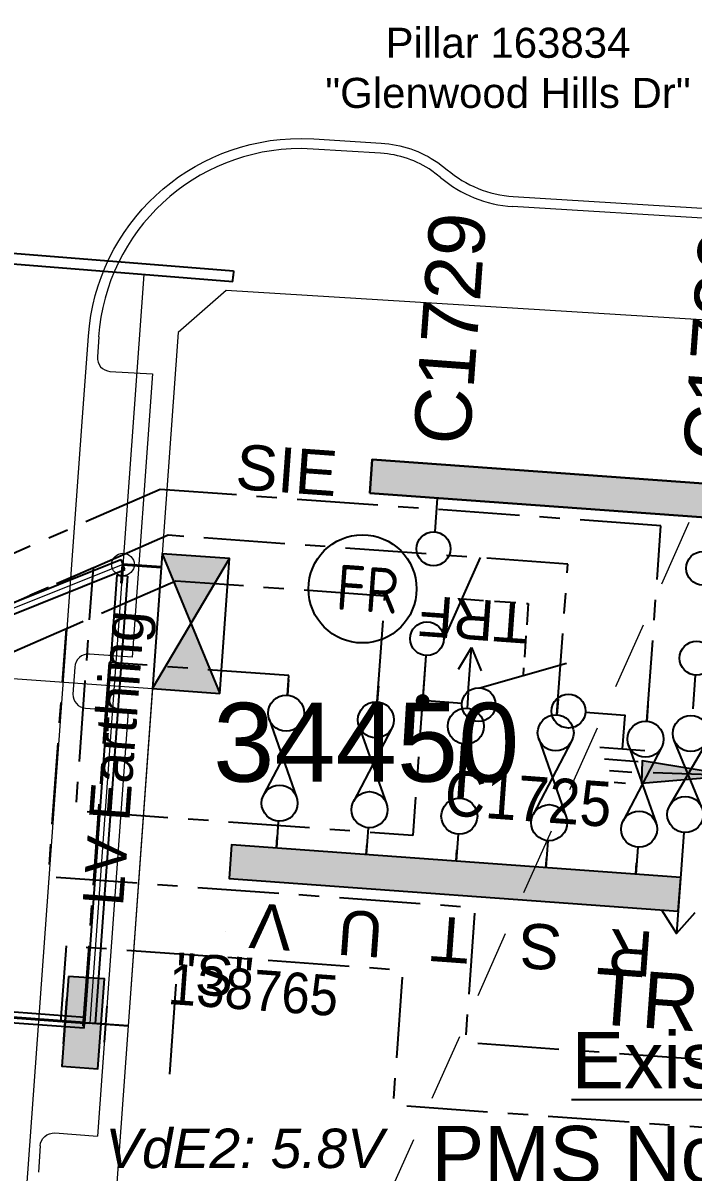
# Model space of a CAD drawing. Header units: metres. Extents: x 294745 to 296284, y 6233060 to 6235519.
# Drawn here: x 295229.7 to 295259.5, y 6234032.5 to 6234083.4 of the extents above; entities that cross this region are included whole.
import ezdxf
from ezdxf.enums import TextEntityAlignment as Align

# ---------------------------------------------------------------- set-up
doc = ezdxf.new("R2010")
doc.units = ezdxf.units.M
for name, pattern in [('Cable Exist UG', [7, 4, -1, 1, -1]), ('CENTERX2', [4, 2.5, -0.5, 0.5, -0.5]), ('Dash', [5, 3, -2]), ('DASHED', [19.05, 12.7, -6.35])]:
    doc.linetypes.add(name, pattern=pattern)
doc.layers.get('0').update_dxf_attribs({"color": 6})
doc.layers.get('Defpoints').update_dxf_attribs({"color": 250})
doc.layers.add('. Const Lines _SP', color=251, linetype='Continuous', lineweight=0, plot=False)
doc.layers.add('. Const Lines Circles _SP', color=251, linetype='Continuous', lineweight=0, plot=False)
for name, color, linetype, lineweight in [('_User_HV_Final', 1, 'Continuous', 25), ('_User_LV_Exist', 5, 'Continuous', 25), ('_User_LV_Final', 5, 'Continuous', 25), ('Cadastre Easements_SP_EXT', 66, 'DASHED', 15), ('Cadastre Land Parcels_SP_EXT', 118, 'Continuous', 15), ('Mains_HV_EXT', 13, 'Continuous', 25)]:
    doc.layers.add(name, color=color, linetype=linetype, lineweight=lineweight)
for name, color, linetype in [('Duct_SP_EXT', 30, 'Continuous'), ('Notes_SP_LV_MISC', 151, 'Continuous'), ('Sub_SP_EXT', 7, 'Continuous'), ('SupportsUG_SP_LV_EXT', 7, 'Continuous'), ('UG_Details_SP_MISC', 7, 'Continuous')]:
    doc.layers.add(name, color=color, linetype=linetype)
doc.layers.add('Kerb_SP_Existing', color=254, linetype='Continuous', lineweight=13, transparency=0.5)
doc.styles.add('ARIAL', font='arial.ttf', dxfattribs={"height": 2})
doc.styles.add('iecISOCP', font='isocp.shx')
doc.styles.get("Standard").update_dxf_attribs({"font": 'arial.ttf'})
doc.styles.add('SWG_LABEL', font='arial.ttf')
doc.styles.add('SWITCH_LABEL', font='arial.ttf', dxfattribs={"height": 2})
doc.linetypes.add('Cable 3', pattern='A,5,-0.01,[">>",Standard,S=1.5,R=0,X=0,Y=-0.735],-2.4', length=7.41)

# ---------------------------------------------------------------- blocks, each defined once
blk = doc.blocks.new('SUB_PADMOUNT_EXT')
h = blk.add_hatch(color=256)
h.dxf.hatch_style = 1
h.paths.add_polyline_path([(-3, 1.5), (-3, -1.5), (0, 0)])
h = blk.add_hatch(color=256)
h.dxf.hatch_style = 1
h.paths.add_polyline_path([(3, 1.5), (0, 0), (3, -1.5)])
for p, q in [((-3, 1.5), (3, -1.5)), ((3, 1.5), (-3, -1.5))]:
    blk.add_line(p, q)
at = {"linetype": 'Continuous'}
blk.add_lwpolyline([(-3, -1.5), (3, -1.5), (3, 1.5), (-3, 1.5)], close=True, dxfattribs=at)
at = {"flags": 8}
blk.add_attdef('ASSET_NUM', text='', height=2.5, dxfattribs=at).set_placement((0, 5), align=Align.MIDDLE_CENTER)
for tag, flags, p in [('STREET_CODE', 9, (1.5, 0)), ('OPERATING_VOLTAGE', 9, (1.5, -0.4)), ('ORIENTATION', 9, (1.5, -0.6)), ('NO_PHASES', 9, (1.5, -0.2)), ('OWNED_BY', 9, (1.5, -0.8)), ('OPERATED_BY', 9, (1.5, -1)), ('SECONDARY_VOLTAGE', 9, (1.5, -1.6)), ('CONSTRUCTED_VOLTAGE', 9, (1.5, -1.4)), ('MAINTAINED_BY', 9, (1.5, -1.2)), ('STATE', 9, (1.5, -1.8)), ('PARENT', 9, (1.5, -2)), ('SUBSTATION_TYPE', 9, (1.5, -2.2)), ('USAGE', 9, (1.5, -2.4)), ('LEGEND', 9, (1.5, -2.6)), ('SUBURB', 9, (1.5, -2.8)), ('STREETNAME', 9, (1.5, -3)), ('Z', 1, (1.5, -3.6)), ('LOCATION', 9, (1.5, -3.2)), ('NOTES', 9, (1.5, -3.4))]:
    blk.add_attdef(tag, text='', height=0.2, dxfattribs=dict(flags=flags)).set_placement(p, align=Align.MIDDLE_LEFT)
blk = doc.blocks.new('*U81')
at = {"layer": 'SupportsUG_SP_LV_EXT', "linetype": 'Continuous'}
h = blk.add_hatch(color=256, dxfattribs=at)
h.dxf.hatch_style = 1
h.paths.add_polyline_path([(-0.8, 0), (-0.8, 2), (0.8, 2), (0.8, 0)])
h = blk.add_hatch(color=256, dxfattribs=at)
h.dxf.hatch_style = 1
h.paths.add_polyline_path([(-0.8, -2), (-0.8, 0), (0.8, 0), (0.8, -2)])
blk.add_lwpolyline([(-0.8, 2), (-0.8, -1), (-0.8, 1), (-0.8, -2), (0.8, -2), (0.8, 2)], close=True)
at = {"layer": 'Defpoints'}
for p, q in [((4, -2), (4, 2)), ((1, 0.8), (1, -0.8)), ((2, 0), (-2, 0)), ((0, 0), (2, 0))]:
    blk.add_line(p, q, dxfattribs=at)
at = {"layer": 'Defpoints', "flags": 128}
for points in [[(6, 4.5), (6, 4.5)], [(6, -4.5), (6, -4.5)]]:
    blk.add_lwpolyline(points, dxfattribs=at)
at = {"width": 0.9}
blk.add_attdef('ASSET_NUM', text='', height=1.8, rotation=360, dxfattribs=at).set_placement((3.66, 1.999), align=Align.MIDDLE_LEFT)
for tag, flags, p in [('OWNED_BY', 9, (-0.54, -0.001)), ('STREETNAME', 9, (-0.515, -0.001)), ('SUBURB', 1, (-0.498, -0.001)), ('PARENT', 9, (-0.483, -0.001)), ('NOTES', 9, (-0.467, -0.001)), ('LOCATION', 9, (-0.45, -0.001)), ('LEGEND', 9, (-0.431, -0.001)), ('SUPPORT_TYPE', 9, (-0.412, -0.001)), ('USAGE', 9, (-0.396, -0.001)), ('STATE', 9, (-0.371, -0.001))]:
    blk.add_attdef(tag, text='', height=0.01, rotation=270, dxfattribs=dict(flags=flags)).set_placement(p, align=Align.CENTER)
blk = doc.blocks.new('*U112')
at = {"layer": '_User_LV_Exist'}
blk.add_line((7.5, 0), (6.8, 0), dxfattribs=at)
at = {"layer": '_User_LV_Exist', "flags": 128}
for points in [[(5.68, -0.733), (2.317, 0.735)], [(5.68, 0.733), (2.317, -0.735)]]:
    blk.add_lwpolyline(points, dxfattribs=at)
at = {"layer": '_User_LV_Exist'}
blk.add_lwpolyline([(1.2, 0), (0, 0)], dxfattribs=at)
for centre in [(2, 0), (6, 0)]:
    blk.add_circle(centre, 0.8, dxfattribs=at)
blk = doc.blocks.new('*U86')
at = {"layer": '_User_LV_Exist'}
for p, q in [((2.775, 0.1), (5.225, 0.1)), ((2.8, 0.05), (5.2, 0.05)), ((2.8, 0), (5.2, 0)), ((7.5, 0), (6.8, 0)), ((7.5, 0), (9.5, 0)), ((8.5, 0.5), (9.5, 0)), ((9.5, 0), (8.5, -0.5)), ((2.775, -0.1), (5.225, -0.1)), ((2.8, -0.05), (5.2, -0.05))]:
    blk.add_line(p, q, dxfattribs=at)
blk.add_lwpolyline([(1.2, 0), (0, 0)], dxfattribs=at)
for centre in [(2, 0), (6, 0)]:
    blk.add_circle(centre, 0.8, dxfattribs=at)
at = {"layer": '_User_LV_Exist', "insert": (10.75, 0), "char_height": 1.8, "attachment_point": 5, "rotation": 90}
blk.add_mtext('TRF', dxfattribs=at)
blk = doc.blocks.new('+ LV Switchgear (Cat 1 & 2) - FFIFF')
at = {"layer": '_User_LV_Exist'}
h = blk.add_hatch(color=256, dxfattribs=at)
h.dxf.hatch_style = 1
h.paths.add_polyline_path([(20, 0), (20, 1.5), (0, 1.5), (0, 0)])
for p, q in [((2, 0), (2, -0.5)), ((6, 0), (6, -0.5)), ((10, 0), (10, -0.5)), ((14, 0), (14, -0.5)), ((18, 0), (18, -0.5))]:
    blk.add_line(p, q, dxfattribs=at)
blk.add_lwpolyline([(0, 0), (20, 0), (20, 1.5), (0, 1.5)], close=True, dxfattribs=at)
at = {"layer": '_User_LV_Exist', "rotation": 270}
for name, p in [('*U112', (2, 0)), ('*U112', (6, 0)), ('*U86', (10, 0)), ('*U112', (14, 0)), ('*U112', (18, 0))]:
    blk.add_blockref(name, p, dxfattribs=at)
at = {"layer": '_User_LV_Exist', "char_height": 2, "attachment_point": 5, "style": 'ARIAL'}
for s, insert in [('R', (2, 3.5)), ('S', (6, 3.5)), ('T', (10, 3.5)), ('U', (14, 3.5)), ('V', (18, 3.5))]:
    blk.add_mtext(s, dxfattribs=dict(at, insert=insert))
blk = doc.blocks.new('SWG_SIE_TRF_NOES_NEW')
at = {"linetype": 'Continuous'}
blk.add_line((6.25, 0.75), (2.491, 2.118), dxfattribs=at)
at = {"linetype": 'CENTERX2'}
for p, q in [((0, 0), (1.5, 0)), ((7, 0), (8.5, 0))]:
    blk.add_line(p, q, dxfattribs=at)
blk.add_line((14, 0), (18.5, 0))
at = {"linetype": 'DASHED', "ltscale": 0.05}
blk.add_lwpolyline([(4.371, 1.434), (4.371, 5.371), (11.75, 5.371)], dxfattribs=at)
blk.add_lwpolyline([(17.5, -0.75), (18.5, 0), (17.5, 0.75)])
for centre in [(2.25, 0), (6.25, 0)]:
    blk.add_circle(centre, 0.75)
at = {"flags": 1}
blk.add_attdef('Z', (0, 0), '', height=0.2, dxfattribs=at)
at = {"style": 'SWITCH_LABEL', "flags": 9}
blk.add_attdef('STREET_CODE', text='', height=0.2, dxfattribs=at).set_placement((0, -0.2), align=Align.MIDDLE_LEFT)
at = {"flags": 9}
for tag, p in [('ORIENTATION', (0, -0.4)), ('PARENT', (0, -0.6)), ('SUBURB', (0, -1)), ('USAGE', (0, -0.8)), ('STREETNAME', (0, -1.2)), ('LOCATION', (0, -1.4)), ('NOTES', (0, -1.6))]:
    blk.add_attdef(tag, text='', height=0.2, dxfattribs=at).set_placement(p, align=Align.MIDDLE_LEFT)
blk = doc.blocks.new('SWG_FUSE_NEW')
for points in [[(1.151, 0.718), (4.044, -0.706)], [(1.16, -0.715), (4.044, 0.727)]]:
    blk.add_lwpolyline(points)
for centre in [(0.8, -0.001), (4.4, 0.01)]:
    blk.add_circle(centre, 0.8)
blk = doc.blocks.new('*U161')
at = {"linetype": 'CENTERX2'}
blk.add_blockref('SWG_SIE_TRF_NOES_NEW', (0, 0), dxfattribs=at)
at = {"linetype": 'CENTERX2', "rotation": 180}
blk.add_blockref('SWG_FUSE_NEW', (14, 0), dxfattribs=at)
blk.add_text('TRF', height=2.5, rotation=89.9826).set_placement((21.515, -0.055), align=Align.MIDDLE_CENTER)
blk = doc.blocks.new('FAULT_INDIC_SE')
blk.add_circle((0, 0), 2.4)
at = {"insert": (-1.152, 1.002), "char_height": 2, "width": 2.70423, "attachment_point": 1, "style": 'iecISOCP'}
blk.add_mtext('FR', dxfattribs=at)
blk = doc.blocks.new('SWG_SIE_ES_NEW')
for p, q in [((2.5, 0.75), (6.259, 2.118)), ((8, -1.5), (10, -1.5)), ((8.25, -2), (9.75, -2)), ((8.5, -2.5), (9.5, -2.5)), ((8.75, -3), (9.25, -3))]:
    blk.add_line(p, q)
blk.add_lwpolyline([(1.75, 0), (0, 0)])
at = {"flags": 128}
blk.add_lwpolyline([(7.25, 0), (9, 0), (9, -1.5)], dxfattribs=at)
for centre in [(2.5, 0), (6.5, 0)]:
    blk.add_circle(centre, 0.75)
at = {"flags": 1}
blk.add_attdef('Z', (0.121, -0.013), '', height=0.2, dxfattribs=at)
at = {"style": 'SWITCH_LABEL', "flags": 9}
blk.add_attdef('STREET_CODE', text='', height=0.2, dxfattribs=at).set_placement((0.121, -0.213), align=Align.MIDDLE_LEFT)
at = {"flags": 9}
for tag, p in [('ORIENTATION', (0.121, -0.413)), ('SUBURB', (0.121, -1.013)), ('USAGE', (0.121, -0.813)), ('PARENT', (0.121, -0.613)), ('STREETNAME', (0.121, -1.213)), ('LOCATION', (0.121, -1.413)), ('NOTES', (0.121, -1.613)), ('OPERATED_BY', (0.103, -2.047)), ('OWNED_BY', (0.11, -1.824)), ('MAINTAINED_BY', (0.102, -2.253))]:
    blk.add_attdef(tag, text='', height=0.2, dxfattribs=at).set_placement(p, align=Align.MIDDLE_LEFT)
at = {"style": 'ARIAL', "width": 0.9, "flags": 8}
blk.add_attdef('ASSET_NUM', text='', height=2, dxfattribs=at).set_placement((5.75, -4.5), align=Align.MIDDLE_CENTER)
blk = doc.blocks.new('SWG_SIE_SU_NEW')
at = {"linetype": 'CENTERX2'}
h = blk.add_hatch(color=256, dxfattribs=at)
h.dxf.hatch_style = 1
edge = h.paths.add_edge_path()
edge.add_arc((9, 0), 0.25, 0, 360)
at = {"linetype": 'Continuous'}
blk.add_line((6.25, 0.75), (2.491, 2.118), dxfattribs=at)
at = {"linetype": 'CENTERX2'}
for p, q in [((0, 0), (1.5, 0)), ((7, 0), (10, 0))]:
    blk.add_line(p, q, dxfattribs=at)
at = {"linetype": 'DASHED', "ltscale": 0.075}
blk.add_lwpolyline([(4.371, 1.434), (4.371, 4.371), (7.566, 4.371)], dxfattribs=at)
for centre in [(2.25, 0), (6.25, 0)]:
    blk.add_circle(centre, 0.75)
at = {"linetype": 'CENTERX2'}
blk.add_circle((9, 0), 0.25, dxfattribs=at)
at = {"flags": 8}
blk.add_attdef('ASSET_NUM', text='', height=2, rotation=180, dxfattribs=at).set_placement((-3, 0.012), align=Align.MIDDLE_LEFT)
at = {"flags": 1}
blk.add_attdef('Z', (0, 0), '', height=0.2, dxfattribs=at)
at = {"style": 'SWITCH_LABEL', "flags": 9}
blk.add_attdef('STREET_CODE', text='', height=0.2, dxfattribs=at).set_placement((0, 0), align=Align.MIDDLE_LEFT)
at = {"flags": 9}
for tag, p in [('ORIENTATION', (0, -0.2)), ('USAGE', (0, -0.6)), ('PARENT', (0, -0.4)), ('SUBURB', (0, -0.8)), ('STREETNAME', (0, -1)), ('OWNED_BY', (-0.003, -1.619)), ('LOCATION', (0, -1.2)), ('NOTES', (0, -1.4)), ('OPERATED_BY', (-0.009, -1.841)), ('MAINTAINED_BY', (-0.011, -2.048))]:
    blk.add_attdef(tag, text='', height=0.2, dxfattribs=at).set_placement(p, align=Align.MIDDLE_LEFT)
blk = doc.blocks.new('*U152')
h = blk.add_hatch(color=256)
h.dxf.hatch_style = 1
h.paths.add_polyline_path([(4, 0.06), (-0.007, 0.5), (0.007, -0.5)])
blk.add_line((0.5, 0.008), (4, 0.06))
at = {"flags": 128}
blk.add_lwpolyline([(4, 0.06), (-0.007, 0.5), (0.007, -0.5)], close=True, dxfattribs=at)
blk.add_circle((0, 0), 0.0001)

msp = doc.modelspace()

# ---------------------------------------------------------------- hatches: boundary and pattern name
at = {"layer": '_User_HV_Final'}
h = msp.add_hatch(color=256, dxfattribs=at)
h.dxf.hatch_style = 1
h.paths.add_polyline_path([(295286.9986, 6234059.5434), (295287.1067, 6234061.0395), (295245.2159, 6234064.0667), (295245.1078, 6234062.5706)])

# ---------------------------------------------------------------- linework, layer by layer
at = {"layer": '. Const Lines _SP', "linetype": 'Continuous', "lineweight": 0, "flags": 128}
for points in [[(295235.0813, 6234072.2775), (295232.6814, 6234039.0661)], [(295234.1518, 6234059.4137), (295222.6719, 6234054.8279)], [(295235.5852, 6234055.6631), (295234.377, 6234038.9436)], [(295220.9764, 6234054.951), (295235.4581, 6234053.9045)], [(295219.9087, 6234039.9891), (295234.377, 6234038.9436)]]:
    msp.add_lwpolyline(points, dxfattribs=at)
at = {"layer": '. Const Lines Circles _SP', "lineweight": 0}
msp.add_circle((295234.1518, 6234059.4137), 0.5, dxfattribs=at)
at = {"layer": '_User_HV_Final', "linetype": 'Cable Exist UG', "ltscale": 0.9, "flags": 128}
msp.add_lwpolyline([(295247.5955, 6234055.3725), (295247.0189, 6234047.3934), (295232.0579, 6234048.4745), (295232.8375, 6234059.2636), (295226.0889, 6234056.3189), (295227.0323, 6234069.3123), (295220.6632, 6234076.6079), (295220.1124, 6234089.768), (295246.2199, 6234088.1417), (295269.6908, 6234086.6927), (295308.8627, 6234084.2946, 0.0327586), (295312.4551, 6234084.1299, 0.0327586)], format="xyb", dxfattribs=at)
at = {"layer": '_User_HV_Final', "flags": 128}
msp.add_lwpolyline([(295245.1078, 6234062.5706), (295245.2159, 6234064.0667), (295287.1067, 6234061.0395), (295286.9986, 6234059.5434)], close=True, dxfattribs=at)
at = {"layer": '_User_HV_Final'}
msp.add_lwpolyline([(295245.1078, 6234062.5706), (295286.9986, 6234059.5434), (295287.1067, 6234061.0395), (295245.2159, 6234064.0667)], close=True, dxfattribs=at)
at = {"layer": '_User_HV_Final', "linetype": 'Cable Exist UG', "ltscale": 0.9, "flags": 128}
for points in [[(295269.5745, 6234039.7478), (295269.3583, 6234036.7556), (295249.3624, 6234038.2005), (295249.7949, 6234044.1849), (295230.8443, 6234045.5543), (295231.6395, 6234056.5587), (295225.6752, 6234053.9562), (295225.6752, 6234053.9562)], [(295271.3889, 6234051.648), (295270.0916, 6234033.6948), (295246.154, 6234035.4246), (295246.5864, 6234041.409), (295231.6254, 6234042.4901), (295231.3825, 6234039.1285), (295224.88, 6234039.671), (295224.88, 6234039.671), (295222.8482, 6234011.69), (295222.0315, 6233998.4617), (295320.6418, 6233992.3739), (295328.0927, 6233983.9897), (295326.4632, 6233954.9719), (295332.4487, 6233954.5455), (295332.9533, 6233963.5305), (295343.9339, 6233962.9166), (295344.2689, 6233968.9072)]]:
    msp.add_lwpolyline(points, dxfattribs=at)
at = {"layer": '_User_LV_Exist', "linetype": 'Cable Exist UG', "ltscale": 0.9}
for points in [[(295253.422, 6234052.7554), (295253.9042, 6234059.4284), (295236.1547, 6234060.711), (295225.0534, 6234055.8671), (295226.0048, 6234068.9688), (295217.5368, 6234078.6663), (295217.5368, 6234078.6663), (295218.0153, 6234088.8801), (295222.5248, 6234088.6018), (295222.6479, 6234090.598), (295218.1089, 6234090.8779)], [(295257.4109, 6234052.4575), (295258.0379, 6234061.1349), (295235.8069, 6234062.7414), (295227.2879, 6234059.0242), (295228.0606, 6234069.6653), (295219.5722, 6234079.3749), (295219.9182, 6234086.7588), (295242.7755, 6234085.3486)], [(295245.4427, 6234053.3302), (295245.7809, 6234058.0102), (295236.5025, 6234058.6807), (295224.8898, 6234053.6136), (295224.3463, 6234046.1284), (295222.3515, 6234046.2732), (295221.8848, 6234039.8456)], [(295241.4525, 6234053.6107), (295241.5158, 6234054.4868), (295233.5366, 6234055.0634), (295232.3706, 6234038.9271)]]:
    msp.add_lwpolyline(points, dxfattribs=at)
at = {"layer": 'Cadastre Easements_SP_EXT', "linetype": 'Dash'}
msp.add_lwpolyline([(295260.3174, 6233987.8473), (295260.3204, 6233987.8562), (295388.9272, 6234276.4674), (295518.0345, 6234444.0561), (295497.5694, 6234449.8291), (295486.6826, 6234452.901), (295355.1317, 6234275.8483), (295229.2309, 6233994.0083), (295229.227, 6233993.9992), (295038.3437, 6233549.2052), (295053.5562, 6233510.0481), (295054.4071, 6233509.3087), (295260.3174, 6233987.8473)], close=True, dxfattribs=at)
at = {"layer": 'Cadastre Land Parcels_SP_EXT', "linetype": 'Continuous', "flags": 128}
msp.add_lwpolyline([(295323.5307, 6234059.5242), (295322.7909, 6234060.9003, 0.1858221), (295318.1596, 6234064.8812, 0.0705203), (295305.6475, 6234067.4405), (295238.7398, 6234071.5711), (295236.5995, 6234069.6995), (295232.4952, 6234012.902, 0.4172862), (295237.642, 6234007.016), (295319.0607, 6234001.9896, 0.415058), (295324.8901, 6234007.1561, -0.0034277), (295325.7961, 6234020.94), (295327.0636, 6234038.3952, 0.0216242), (295327.2026, 6234043.806, 0.1006473)], format="xyb", close=True, dxfattribs=at)
at = {"layer": 'Duct_SP_EXT'}
for p, q in [((295218.327, 6234074.1027), (295239.0647, 6234072.4396)), ((295218.2886, 6234073.6242), (295239.0263, 6234071.9611)), ((295239.0647, 6234072.4396), (295239.0455, 6234072.2003)), ((295239.0263, 6234071.9611), (295239.0455, 6234072.2003)), ((295223.0474, 6234055.2364), (295234.0627, 6234059.6366)), ((295234.0627, 6234059.6366), (295234.1518, 6234059.4137)), ((295223.2255, 6234054.7906), (295234.2408, 6234059.1908)), ((295234.2408, 6234059.1908), (295234.1518, 6234059.4137)), ((295233.8764, 6234058.9323), (295232.442, 6234039.0834)), ((295234.3551, 6234058.8977), (295232.9208, 6234039.0488)), ((295233.8764, 6234058.9323), (295234.1157, 6234058.915)), ((295234.3551, 6234058.8977), (295234.1157, 6234058.915)), ((295232.4247, 6234038.844), (295221.8872, 6234039.6055)), ((295232.4593, 6234039.3228), (295221.9218, 6234040.0842)), ((295232.4593, 6234039.3228), (295232.442, 6234039.0834)), ((295232.4247, 6234038.844), (295232.442, 6234039.0834)), ((295232.442, 6234039.0834), (295232.6814, 6234039.0661)), ((295232.9208, 6234039.0488), (295232.6814, 6234039.0661))]:
    msp.add_line(p, q, dxfattribs=at)
at = {"layer": 'Kerb_SP_Existing'}
for p, q in [((295242.5938, 6234077.8456), (295242.056, 6234077.8626)), ((295245.5881, 6234077.6607), (295242.5938, 6234077.8456)), ((295248.2568, 6234076.5842), (295247.8718, 6234076.8781)), ((295290.5454, 6234072.8814), (295251.4534, 6234075.2948)), ((295234.3861, 6234052.9047), (295233.0173, 6234034.0543))]:
    msp.add_line(p, q, dxfattribs=at)
at = {"layer": 'Kerb_SP_Existing', "flags": 128}
msp.add_lwpolyline([(295232.3531, 6234065.9534), (295232.614, 6234069.5471, -0.3936785), (295242.0569, 6234078.3126), (295242.6215, 6234078.2947), (295245.6158, 6234078.1098, -0.135063), (295248.1254, 6234077.2498), (295248.5485, 6234076.9269, 0.1622771), (295251.4811, 6234075.7439), (295290.5731, 6234073.3305, 0.144386), (295293.3305, 6234073.962), (295293.629, 6234074.1438, -0.1079365), (295295.6209, 6234074.9091), (295296.6849, 6234074.957), (295297.0665, 6234074.9335, -0.0916073), (295319.7905, 6234069.2673), (295321.4315, 6234068.4925, -0.1841656), (295327.973, 6234061.4893, -0.1153975), (295331.2161, 6234041.0413), (295331.0011, 6234038.0799), (295329.9443, 6234023.6467, 0.0025979), (295328.8312, 6234006.9496, -0.4158436), (295318.8138, 6233998.0473), (295237.3648, 6234003.0756, -0.4173881), (295228.5219, 6234013.1921)], format="xyb", close=True, dxfattribs=at)
at = {"layer": 'Kerb_SP_Existing'}
for points in [[(295233.0774, 6234069.5134), (295233.0129, 6234068.6249, 0.4173886), (295233.5744, 6234067.9825), (295235.4644, 6234067.8659), (295234.5562, 6234055.2986), (295232.6614, 6234055.4362, 0.4236398), (295232.0179, 6234054.8607), (295231.9309, 6234053.6638, 0.4030157), (295232.488, 6234053.0425), (295234.3824, 6234052.9048)], [(295230.4789, 6234033.6164, -0.423897), (295231.1223, 6234034.1919), (295233.0173, 6234034.0543)]]:
    msp.add_lwpolyline(points, format="xyb", dxfattribs=at)
msp.add_lwpolyline([(295230.4789, 6234033.6164), (295230.395, 6234032.4606)], dxfattribs=at)
for centre, radius, start, end in [((295242.0392, 6234068.8627), 9, 89.89282, 175.8468), ((295245.3077, 6234073.1193), 4.55, 55.69931, 86.46727), ((295251.7892, 6234080.7344), 5.45, 229.59737, 266.46716)]:
    msp.add_arc(centre, radius, start, end, dxfattribs=at)
at = {"layer": 'UG_Details_SP_MISC', "color": 7, "linetype": 'Cable Exist UG', "lineweight": 40, "flags": 128}
for points in [[(295234.1518, 6234059.4137), (295234.0918, 6234058.5834)], [(295234.1518, 6234059.4137), (295235.8474, 6234059.2912)], [(295232.442, 6234039.0834), (295221.5856, 6234039.8679)]]:
    msp.add_lwpolyline(points, dxfattribs=at)

# ---------------------------------------------------------------- block references
at = {"layer": '_User_HV_Final', "linetype": 'CENTERX2'}
ref = msp.add_blockref('SWG_SIE_SU_NEW', (295248.1, 6234062.3543), dxfattribs=dict(at, rotation=265.8668706159631))
ref.add_attrib('ASSET_NUM', 'C1729', dxfattribs={"layer": '0', "height": 2.5, "rotation": 85.82124, "style": 'SWG_LABEL'}).set_placement((295248.2845, 6234064.7473), align=Align.MIDDLE_LEFT)
ref = msp.add_blockref('*U161', (295260.0688, 6234061.4895), dxfattribs=dict(at, rotation=265.8668706159631))
ref.add_attrib('ASSET_NUM', 'C1730', dxfattribs={"layer": '0', "height": 2.5, "rotation": 85.82124, "style": 'SWG_LABEL'}).set_placement((295260.249, 6234063.9829), align=Align.MIDDLE_LEFT)
at = {"layer": '_User_HV_Final', "linetype": 'CENTERX2', "rotation": 355.8668706159631}
msp.add_blockref('FAULT_INDIC_SE', (295244.7859, 6234058.3308), dxfattribs=at)
at = {"layer": '_User_HV_Final', "linetype": 'CENTERX2'}
ref = msp.add_blockref('SWG_SIE_ES_NEW', (295247.4513, 6234053.3777), dxfattribs=dict(at, rotation=355.8668706159631))
ref.add_attrib('ASSET_NUM', 'C1725', dxfattribs={"layer": '0', "height": 2, "rotation": 355.86687, "style": 'ARIAL', "width": 0.9}).set_placement((295252.15, 6234049.0278), align=Align.MIDDLE_CENTER)
at = {"layer": '_User_LV_Exist', "rotation": 175.8668706100496}
msp.add_blockref('+ LV Switchgear (Cat 1 & 2) - FFIFF', (295258.9156, 6234045.5311), dxfattribs=at)
at = {"layer": '_User_LV_Final', "rotation": 356.9623602600096}
msp.add_blockref('*U152', (295257.188, 6234050.2061), dxfattribs=at)
at = {"layer": 'Sub_SP_EXT'}
ref = msp.add_blockref('SUB_PADMOUNT_EXT', (295237.1704, 6234056.7886), dxfattribs=dict(at, rotation=85.8668706117693))
ref.add_attrib('ASSET_NUM', '34450', dxfattribs={"layer": '0', "height": 3.5}).set_placement((295238.1555, 6234051.5272), align=Align.MIDDLE_LEFT)
at = {"layer": 'SupportsUG_SP_LV_EXT', "linetype": 'Continuous', "rotation": 355.8468566639916}
msp.add_blockref('*U81', (295232.3822, 6234039.0884), dxfattribs=at).add_auto_attribs({'ASSET_NUM': '138765'})

# ---------------------------------------------------------------- texts
at = {"layer": '_User_HV_Final', "insert": (295243.6658, 6234063.4267), "char_height": 2, "attachment_point": 6, "rotation": 355.86687}
msp.add_mtext('SIE', dxfattribs=at)
at = {"layer": '_User_LV_Exist', "linetype": 'Cable 3', "attachment_point": 5}
for s, insert, char_height in [('{\\H0.66666x;To\\P N/C LVL \\PPillar 163834\\P"Glenwood Hills Dr"}', (295251.2459, 6234083.6606), 2), ('{\\H0.83333x;\\LExisting\\PPMS No. 34450\\l\\P\\H0.8x;Category 1 (FFIFF)\\P LV Switchgear}', (295260.1834, 6234031.5392), 3), ('{\\H0.66666x; \\fArial|b0|i1|c0|p34;\\H0.87501x;VdE2: 5.8V}', (295239.1648, 6234033.4983), 3)]:
    msp.add_mtext(s, dxfattribs=dict(at, insert=insert, char_height=char_height))
at = {"layer": 'Mains_HV_EXT'}
msp.add_text('LV Earthing', height=1.8, rotation=85.78019, dxfattribs=at).set_placement((295234.1505, 6234044.2183))
at = {"layer": 'Notes_SP_LV_MISC', "linetype": 'Continuous', "insert": (295238.2086, 6234041.1711), "char_height": 1.8, "attachment_point": 5, "rotation": 355.84686}
msp.add_mtext('"S"', dxfattribs=at)

doc.saveas('drawing.dxf')
